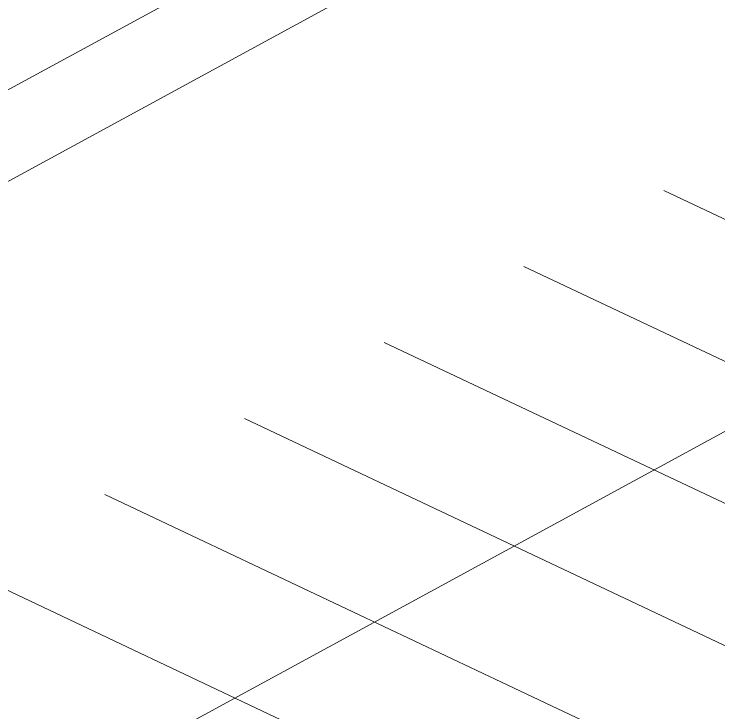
# Model space of a CAD drawing. Header units: inches. Extents: x 27328 to 120839, y -4075 to 4147.
# Drawn here: x 34214.4 to 34627.2, y 1229.9 to 1639.2 of the extents above; entities that cross this region are included whole.
import ezdxf

# ---------------------------------------------------------------- set-up
doc = ezdxf.new("R2010")
doc.units = ezdxf.units.IN
doc.header["$MEASUREMENT"] = 0
doc.layers.add('A-DETL', color=90, linetype='Continuous', lineweight=9)

msp = doc.modelspace()

# ---------------------------------------------------------------- linework, layer by layer
at = {"layer": 'A-DETL'}
for p, q in [((34707.01, 1811.27), (31727.52, 189.84)), ((33552.09, 1236.33), (34457.16, 1728.87)), ((34998.33, 1594.83), (33525.44, 793.29)), ((34910.84, 1386.52), (34594.85, 1535.96)), ((34829.02, 1341.99), (34513.03, 1491.43)), ((34747.19, 1297.46), (34431.2, 1446.9)), ((34665.36, 1252.93), (34349.37, 1402.37)), ((34583.53, 1208.4), (34267.55, 1357.84)), ((34501.71, 1163.87), (34185.72, 1313.31))]:
    msp.add_line(p, q, dxfattribs=at)

doc.saveas('drawing.dxf')
